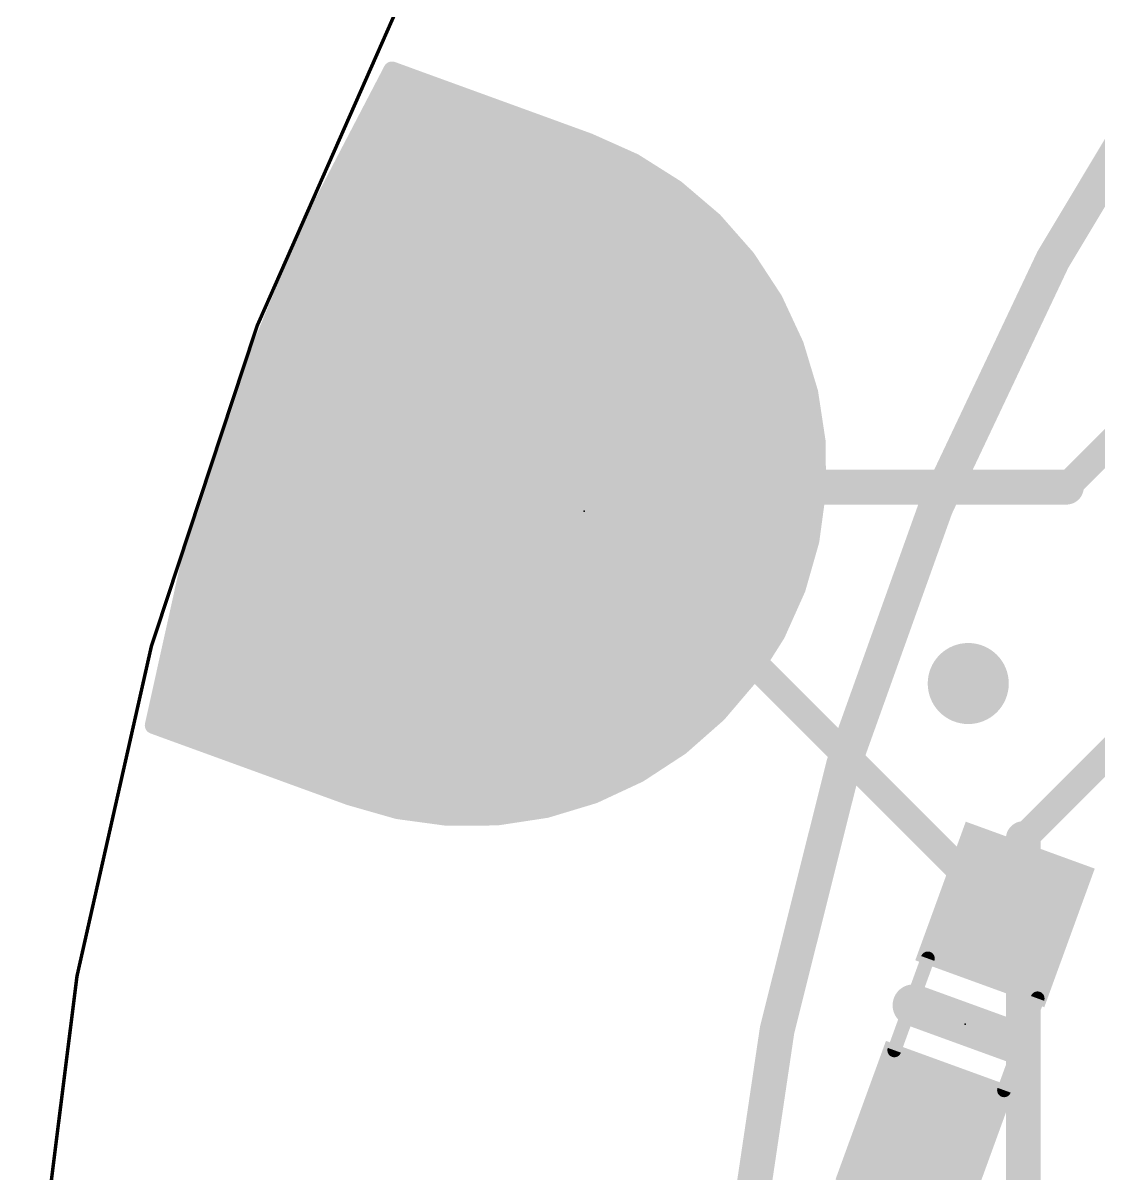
# Model space of a CAD drawing. Extents: x -25.4 to 25.4, y -26.7 to 25.8.
# Drawn here: x -25.42 to -17.58, y 2.92 to 11.3 of the extents above; entities that cross this region are included whole.
import ezdxf

# ---------------------------------------------------------------- set-up
doc = ezdxf.new("R2010")
doc.units = 0
for name, color, linetype in [('1', 12, 'CONTINUOUS'), ('16', 5, 'CONTINUOUS'), ('17', 110, 'CONTINUOUS'), ('18', 110, 'CONTINUOUS'), ('20', 53, 'CONTINUOUS'), ('21', 53, 'CONTINUOUS'), ('23', 53, 'CONTINUOUS'), ('51', 53, 'CONTINUOUS')]:
    doc.layers.add(name, color=color, linetype=linetype)

# ---------------------------------------------------------------- blocks, each defined once
blk = doc.blocks.new('RECT')
blk.add_solid([(-0.5, -0.5), (0.5, -0.5), (-0.5, 0.5), (0.5, 0.5)])
blk = doc.blocks.new('ROUNDP')
at = {"const_width": 0.5}
blk.add_lwpolyline([(0, -0.25, 1), (0, 0.25, 1), (0, -0.25)], format="xyb", dxfattribs=at)
blk = doc.blocks.new('ROUNDV')
at = {"const_width": 0.5}
blk.add_lwpolyline([(0, -0.25, 1), (0, 0.25, 1), (0, -0.25)], format="xyb", dxfattribs=at)

msp = doc.modelspace()

# ---------------------------------------------------------------- linework, layer by layer
at = {"layer": '1'}
for points, const_width in [([(0, 20.32, 0.4142), (-20.32, 0)], 0.254), ([(-22.7239, 10.9889, 1), (-22.7456, 10.9293)], 0.0635), ([(-22.7066, 10.9445, 1), (-22.7629, 10.9738)], 0.0635), ([(-22.7541, 10.9538, 1), (-22.7541, 10.8902)], 0.0635), ([(-22.6328, 10.8902, 1), (-22.6328, 10.9538)], 0.0635), ([(-22.8202, 10.8268, 1), (-22.8202, 10.7632)], 0.0635), ([(-22.2838, 10.7632, 1), (-22.2838, 10.8268)], 0.0635), ([(-22.8863, 10.6998, 1), (-22.8863, 10.6363)], 0.0635), ([(-21.9349, 10.6363, 1), (-21.9349, 10.6998)], 0.0635), ([(-22.9524, 10.5728, 1), (-22.9524, 10.5092)], 0.0635), ([(-21.586, 10.5092, 1), (-21.586, 10.5728)], 0.0635), ([(-21.2897, 10.4669, 1), (-21.3156, 10.4089)], 0.0635), ([(-21.3135, 10.408, 1), (-21.2918, 10.4677)], 0.0635), ([(-23.0185, 10.4458, 1), (-23.0185, 10.3822)], 0.0635), ([(-21.2493, 10.3822, 1), (-21.2493, 10.4458)], 0.0635), ([(-23.0846, 10.3188, 1), (-23.0846, 10.2553)], 0.0635), ([(-20.9549, 10.3168, 1), (-20.9888, 10.2631)], 0.0635), ([(-20.9848, 10.261, 1), (-20.9589, 10.3189)], 0.0635), ([(-20.9671, 10.2553, 1), (-20.9671, 10.3188)], 0.0635), ([(-23.1507, 10.1918, 1), (-23.1507, 10.1282)], 0.0635), ([(-20.766, 10.1282, 1), (-20.766, 10.1918)], 0.0635), ([(-20.6448, 10.1206, 1), (-20.686, 10.0723)], 0.0635), ([(-20.6823, 10.0696, 1), (-20.6484, 10.1233)], 0.0635), ([(-23.2169, 10.0648, 1), (-23.2169, 10.0013)], 0.0635), ([(-20.591, 10.0013, 1), (-20.591, 10.0648)], 0.0635), ([(-23.283, 9.9378, 1), (-23.283, 9.8742)], 0.0635), ([(-20.4421, 9.8742, 1), (-20.4421, 9.9378)], 0.0635), ([(-20.3658, 9.8823, 1), (-20.4135, 9.8403)], 0.0635), ([(-20.4102, 9.8371, 1), (-20.369, 9.8855)], 0.0635), ([(-23.3439, 9.8108, 1), (-23.3439, 9.7472)], 0.0635), ([(-23.3521, 9.8419, 1), (-23.2958, 9.8126)], 0.0635), ([(-23.2946, 9.8151, 1), (-23.3533, 9.8394)], 0.0635), ([(-20.3172, 9.7472, 1), (-20.3172, 9.8108)], 0.0635), ([(-23.3966, 9.6838, 1), (-23.3966, 9.6203)], 0.0635), ([(-20.2054, 9.6203, 1), (-20.2054, 9.6838)], 0.0635), ([(-20.1236, 9.6067, 1), (-20.1767, 9.5719)], 0.0635), ([(-23.4492, 9.5568, 1), (-23.4492, 9.4932)], 0.0635), ([(-20.174, 9.5683, 1), (-20.1263, 9.6103)], 0.0635), ([(-20.1081, 9.4932, 1), (-20.1081, 9.5568)], 0.0635), ([(-23.5018, 9.4298, 1), (-23.5018, 9.3662)], 0.0635), ([(-20.0251, 9.3662, 1), (-20.0251, 9.4298)], 0.0635), ([(-23.5544, 9.3028, 1), (-23.5544, 9.2393)], 0.0635), ([(-19.923, 9.2994, 1), (-19.9806, 9.2726)], 0.0635), ([(-19.9784, 9.2686, 1), (-19.9252, 9.3034)], 0.0635), ([(-19.9448, 9.2393, 1), (-19.9448, 9.3028)], 0.0635), ([(-23.607, 9.1758, 1), (-23.607, 9.1122)], 0.0635), ([(-19.8856, 9.1122, 1), (-19.8856, 9.1758)], 0.0635), ([(-23.6596, 9.0488, 1), (-23.6596, 8.9853)], 0.0635), ([(-19.8264, 8.9853, 1), (-19.8264, 9.0488)], 0.0635), ([(-19.7683, 8.9667, 1), (-19.829, 8.9484)], 0.0635), ([(-19.8274, 8.9441, 1), (-19.7699, 8.971)], 0.0635), ([(-23.7122, 8.9218, 1), (-23.7122, 8.8582)], 0.0635), ([(-19.7782, 8.8582, 1), (-19.7782, 8.9218)], 0.0635), ([(-23.7648, 8.7948, 1), (-23.7648, 8.7312)], 0.0635), ([(-19.7398, 8.7312, 1), (-19.7398, 8.7948)], 0.0635), ([(-23.8162, 8.6678, 1), (-23.8162, 8.6043)], 0.0635), ([(-23.8416, 8.6604, 1), (-23.783, 8.6361)], 0.0635), ([(-23.782, 8.6387, 1), (-23.8426, 8.6578)], 0.0635), ([(-19.6624, 8.6154, 1), (-19.7252, 8.6059)], 0.0635), ([(-19.7242, 8.6015, 1), (-19.6634, 8.6198)], 0.0635), ([(-19.7015, 8.6043, 1), (-19.7015, 8.6678)], 0.0635), ([(-23.8562, 8.5408, 1), (-23.8562, 8.4772)], 0.0635), ([(-19.6784, 8.4772, 1), (-19.6784, 8.5408)], 0.0635), ([(-23.8963, 8.4138, 1), (-23.8963, 8.3502)], 0.0635), ([(-19.6591, 8.3502, 1), (-19.6591, 8.4138)], 0.0635), ([(-23.9363, 8.2868, 1), (-23.9363, 8.2233)], 0.0635), ([(-19.6076, 8.2526, 1), (-19.6711, 8.2521)], 0.0635), ([(-19.6398, 8.2233, 1), (-19.6398, 8.2868)], 0.0635), ([(-19.6708, 8.2476, 1), (-19.608, 8.2571)], 0.0635), ([(-23.9763, 8.1598, 1), (-23.9763, 8.0962)], 0.0635), ([(-19.6384, 8.0962, 1), (-19.6384, 8.1598)], 0.0635), ([(-24.0164, 8.0328, 1), (-24.0164, 7.9693)], 0.0635), ([(-19.6374, 7.9693, 1), (-19.6374, 8.0328)], 0.0635), ([(-21.8134, 7.9715, 1), (-21.8134, 7.8699)], 0.1016), ([(-21.347, 7.9567, 1), (-21.4189, 7.8848)], 0.1016), ([(-21.3829, 7.8699, 1), (-21.3829, 7.9715)], 0.1016), ([(-24.0564, 7.9058, 1), (-24.0564, 7.8423)], 0.0635), ([(-19.6682, 7.8897, 1), (-19.6047, 7.8902)], 0.0635), ([(-19.605, 7.8857, 1), (-19.668, 7.8942)], 0.0635), ([(-19.6387, 7.8423, 1), (-19.6387, 7.9058)], 0.0635), ([(-24.0965, 7.7788, 1), (-24.0965, 7.7153)], 0.0635), ([(-19.6559, 7.7153, 1), (-19.6559, 7.7788)], 0.0635), ([(-24.1365, 7.6517, 1), (-24.1365, 7.5883)], 0.0635), ([(-19.6731, 7.5883, 1), (-19.6731, 7.6517)], 0.0635), ([(-24.1766, 7.5248, 1), (-24.1766, 7.4613)], 0.0635), ([(-19.7167, 7.5351, 1), (-19.6538, 7.5266)], 0.0635), ([(-19.6547, 7.5221, 1), (-19.7158, 7.5395)], 0.0635), ([(-19.696, 7.4613, 1), (-19.696, 7.5248)], 0.0635), ([(-24.2263, 7.4408, 1), (-24.1657, 7.4217)], 0.0635), ([(-24.165, 7.4244, 1), (-24.227, 7.4382)], 0.0635), ([(-24.2105, 7.3978, 1), (-24.2105, 7.3343)], 0.0635), ([(-19.7322, 7.3343, 1), (-19.7322, 7.3978)], 0.0635), ([(-24.2386, 7.2708, 1), (-24.2386, 7.2073)], 0.0635), ([(-19.7684, 7.2073, 1), (-19.7684, 7.2708)], 0.0635), ([(-19.8151, 7.191, 1), (-19.754, 7.1736)], 0.0635), ([(-19.7556, 7.1694, 1), (-19.8136, 7.1953)], 0.0635), ([(-24.2668, 7.1437, 1), (-24.2668, 7.0803)], 0.0635), ([(-19.816, 7.0803, 1), (-19.816, 7.1437)], 0.0635), ([(-24.295, 7.0168, 1), (-24.295, 6.9533)], 0.0635), ([(-19.8728, 6.9533, 1), (-19.8728, 7.0168)], 0.0635), ([(-24.3231, 6.8898, 1), (-24.3231, 6.8263)], 0.0635), ([(-19.9615, 6.8644, 1), (-19.9035, 6.8385)], 0.0635), ([(-19.9056, 6.8345, 1), (-19.9593, 6.8684)], 0.0635), ([(-19.9296, 6.8263, 1), (-19.9296, 6.8898)], 0.0635), ([(-24.3513, 6.7628, 1), (-24.3513, 6.6993)], 0.0635), ([(-20.0086, 6.6993, 1), (-20.0086, 6.7628)], 0.0635), ([(-24.3794, 6.6357, 1), (-24.3794, 6.5723)], 0.0635), ([(-20.0888, 6.5723, 1), (-20.0888, 6.6357)], 0.0635), ([(-20.1528, 6.562, 1), (-20.0992, 6.5281)], 0.0635), ([(-20.1018, 6.5245, 1), (-20.1502, 6.5657)], 0.0635), ([(-24.4076, 6.5088, 1), (-24.4076, 6.4453)], 0.0635), ([(-20.184, 6.4453, 1), (-20.184, 6.5088)], 0.0635), ([(-24.4357, 6.3818, 1), (-24.4357, 6.3183)], 0.0635), ([(-20.2923, 6.3183, 1), (-20.2923, 6.3818)], 0.0635), ([(-20.3853, 6.2899, 1), (-20.337, 6.2487)], 0.0635), ([(-20.3402, 6.2455, 1), (-20.3821, 6.2931)], 0.0635), ([(-24.4614, 6.2153, 1), (-24.4831, 6.1556)], 0.0635), ([(-24.5032, 6.1923, 1), (-24.4412, 6.1786)], 0.0635), ([(-24.4639, 6.2547, 1), (-24.4639, 6.1913)], 0.0635), ([(-20.4137, 6.1913, 1), (-20.4137, 6.2547)], 0.0635), ([(-24.2264, 6.1277, 1), (-24.2264, 6.0643)], 0.0635), ([(-20.558, 6.0643, 1), (-20.558, 6.1277)], 0.0635), ([(-20.6541, 6.0536, 1), (-20.6122, 6.006)], 0.0635), ([(-20.6158, 6.0032, 1), (-20.6505, 6.0564)], 0.0635), ([(-23.8775, 6.0008, 1), (-23.8775, 5.9373)], 0.0635), ([(-20.7261, 5.9373, 1), (-20.7261, 6.0008)], 0.0635), ([(-23.5285, 5.8738, 1), (-23.5285, 5.8103)], 0.0635), ([(-20.9538, 5.858, 1), (-20.9191, 5.8049)], 0.0635), ([(-20.923, 5.8027, 1), (-20.9499, 5.8603)], 0.0635), ([(-20.9204, 5.8103, 1), (-20.9204, 5.8738)], 0.0635), ([(-23.1796, 5.7467, 1), (-23.1796, 5.6833)], 0.0635), ([(-23.0314, 5.6948, 1), (-23.0488, 5.6337)], 0.0635), ([(-23.051, 5.6344, 1), (-23.0293, 5.6941)], 0.0635), ([(-21.2783, 5.7071, 1), (-21.2515, 5.6495)], 0.0635), ([(-21.2557, 5.6479, 1), (-21.2741, 5.7087)], 0.0635), ([(-21.1862, 5.6833, 1), (-21.1862, 5.7467)], 0.0635), ([(-22.7727, 5.6197, 1), (-22.7727, 5.5563)], 0.0635), ([(-22.6873, 5.5964, 1), (-22.6959, 5.5334)], 0.0635), ([(-22.7003, 5.5344, 1), (-22.6829, 5.5954)], 0.0635), ([(-21.621, 5.6039, 1), (-21.6026, 5.5431)], 0.0635), ([(-21.607, 5.5421, 1), (-21.6166, 5.6049)], 0.0635), ([(-21.5637, 5.5563, 1), (-21.5637, 5.6197)], 0.0635), ([(-22.3327, 5.5479, 1), (-22.3322, 5.4844)], 0.0635), ([(-22.3368, 5.4847, 1), (-22.3282, 5.5476)], 0.0635), ([(-21.9749, 5.5504, 1), (-21.9653, 5.4877)], 0.0635), ([(-21.9698, 5.4873, 1), (-21.9703, 5.5508)], 0.0635), ([(-18.305, 4.7709, 1), (-18.2331, 4.8428)], 0.1016)]:
    msp.add_lwpolyline(points, format="xyb", dxfattribs=dict(at, const_width=const_width))
for points, const_width in [([(-22.7347, 10.9591), (-23.324, 9.8272)], 0.127), ([(-21.3027, 10.4379), (-22.7347, 10.9591)], 0.127), ([(-22.7541, 10.922), (-22.6328, 10.922)], 0.127), ([(-22.8202, 10.795), (-22.2838, 10.795)], 0.127), ([(-22.8863, 10.668), (-21.9349, 10.668)], 0.127), ([(-22.9524, 10.541), (-21.586, 10.541)], 0.127), ([(-20.9718, 10.2899), (-21.3027, 10.4379)], 0.127), ([(-23.0185, 10.414), (-21.2493, 10.414)], 0.127), ([(-23.0846, 10.287), (-20.9671, 10.287)], 0.127), ([(-20.6654, 10.0964), (-20.9718, 10.2899)], 0.127), ([(-23.1507, 10.16), (-20.766, 10.16)], 0.127), ([(-20.3896, 9.8613), (-20.6654, 10.0964)], 0.127), ([(-23.2169, 10.033), (-20.591, 10.033)], 0.127), ([(-23.283, 9.906), (-20.4421, 9.906)], 0.127), ([(-20.1502, 9.5893), (-20.3896, 9.8613)], 0.127), ([(-23.324, 9.8272), (-23.8123, 8.6483)], 0.127), ([(-23.3439, 9.779), (-20.3172, 9.779)], 0.127), ([(-23.3966, 9.652), (-20.2054, 9.652)], 0.127), ([(-19.9518, 9.286), (-20.1502, 9.5893)], 0.127), ([(-23.4492, 9.525), (-20.1081, 9.525)], 0.127), ([(-23.5018, 9.398), (-20.0251, 9.398)], 0.127), ([(-23.5544, 9.271), (-19.9448, 9.271)], 0.127), ([(-19.7987, 8.9575), (-19.9518, 9.286)], 0.127), ([(-23.607, 9.144), (-19.8856, 9.144)], 0.127), ([(-23.6596, 9.017), (-19.8264, 9.017)], 0.127), ([(-19.6938, 8.6106), (-19.7987, 8.9575)], 0.127), ([(-23.7122, 8.89), (-19.7782, 8.89)], 0.127), ([(-23.7648, 8.763), (-19.7398, 8.763)], 0.127), ([(-23.8123, 8.6483), (-24.196, 7.4313)], 0.127), ([(-23.8162, 8.636), (-19.7015, 8.636)], 0.127), ([(-19.6394, 8.2523), (-19.6938, 8.6106)], 0.127), ([(-23.8562, 8.509), (-19.6784, 8.509)], 0.127), ([(-23.8963, 8.382), (-19.6591, 8.382)], 0.127), ([(-23.9363, 8.255), (-19.6398, 8.255)], 0.127), ([(-19.6365, 7.89), (-19.6394, 8.2523)], 0.127), ([(-23.9763, 8.128), (-19.6384, 8.128)], 0.127), ([(-24.0164, 8.001), (-19.6374, 8.001)], 0.127), ([(-21.8134, 7.9207), (-21.3829, 7.9207)], 0.2032), ([(-18.2691, 4.8069), (-21.3829, 7.9207)], 0.2032), ([(-24.0564, 7.874), (-19.6387, 7.874)], 0.127), ([(-19.6852, 7.5308), (-19.6365, 7.89)], 0.127), ([(-24.0965, 7.747), (-19.6559, 7.747)], 0.127), ([(-24.1365, 7.62), (-19.6731, 7.62)], 0.127), ([(-24.1766, 7.493), (-19.696, 7.493)], 0.127), ([(-19.7846, 7.1823), (-19.6852, 7.5308)], 0.127), ([(-24.196, 7.4313), (-24.4722, 6.1855)], 0.127), ([(-24.2105, 7.366), (-19.7322, 7.366)], 0.127), ([(-24.2386, 7.239), (-19.7684, 7.239)], 0.127), ([(-19.9325, 6.8515), (-19.7846, 7.1823)], 0.127), ([(-24.2668, 7.112), (-19.816, 7.112)], 0.127), ([(-24.295, 6.985), (-19.8728, 6.985)], 0.127), ([(-24.3231, 6.858), (-19.9296, 6.858)], 0.127), ([(-20.126, 6.5451), (-19.9325, 6.8515)], 0.127), ([(-24.3513, 6.731), (-20.0086, 6.731)], 0.127), ([(-24.3794, 6.604), (-20.0888, 6.604)], 0.127), ([(-20.3611, 6.2693), (-20.126, 6.5451)], 0.127), ([(-24.4076, 6.477), (-20.184, 6.477)], 0.127), ([(-24.4357, 6.35), (-20.2923, 6.35)], 0.127), ([(-20.6331, 6.0298), (-20.3611, 6.2693)], 0.127), ([(-24.4722, 6.1855), (-23.0401, 5.6642)], 0.127), ([(-24.4639, 6.223), (-20.4137, 6.223)], 0.127), ([(-24.2264, 6.096), (-20.558, 6.096)], 0.127), ([(-20.9364, 5.8315), (-20.6331, 6.0298)], 0.127), ([(-23.8775, 5.969), (-20.7261, 5.969)], 0.127), ([(-23.5285, 5.842), (-20.9204, 5.842)], 0.127), ([(-21.2649, 5.6783), (-20.9364, 5.8315)], 0.127), ([(-23.1796, 5.715), (-21.1862, 5.715)], 0.127), ([(-23.0401, 5.6642), (-22.6916, 5.5649)], 0.127), ([(-21.6118, 5.5735), (-21.2649, 5.6783)], 0.127), ([(-22.7727, 5.588), (-21.5637, 5.588)], 0.127), ([(-22.6916, 5.5649), (-22.3325, 5.5162)], 0.127), ([(-21.9701, 5.519), (-21.6118, 5.5735)], 0.127), ([(-22.3325, 5.5162), (-21.9701, 5.519)], 0.127)]:
    msp.add_lwpolyline(points, dxfattribs=dict(at, const_width=const_width))
at = {"layer": '16'}
for points, const_width in [([(0, 20.32, 0.4142), (-20.32, 0)], 0.254), ([(-22.7239, 10.9889, 1), (-22.7456, 10.9293)], 0.0635), ([(-22.7066, 10.9445, 1), (-22.7629, 10.9738)], 0.0635), ([(-22.7541, 10.9538, 1), (-22.7541, 10.8902)], 0.0635), ([(-22.6328, 10.8902, 1), (-22.6328, 10.9538)], 0.0635), ([(-22.8202, 10.8268, 1), (-22.8202, 10.7632)], 0.0635), ([(-22.2838, 10.7632, 1), (-22.2838, 10.8268)], 0.0635), ([(-22.8863, 10.6998, 1), (-22.8863, 10.6363)], 0.0635), ([(-21.9349, 10.6363, 1), (-21.9349, 10.6998)], 0.0635), ([(-22.9524, 10.5728, 1), (-22.9524, 10.5092)], 0.0635), ([(-21.586, 10.5092, 1), (-21.586, 10.5728)], 0.0635), ([(-21.2897, 10.4669, 1), (-21.3156, 10.4089)], 0.0635), ([(-21.3135, 10.408, 1), (-21.2918, 10.4677)], 0.0635), ([(-23.0185, 10.4458, 1), (-23.0185, 10.3822)], 0.0635), ([(-21.2493, 10.3822, 1), (-21.2493, 10.4458)], 0.0635), ([(-23.0846, 10.3188, 1), (-23.0846, 10.2553)], 0.0635), ([(-20.9549, 10.3168, 1), (-20.9888, 10.2631)], 0.0635), ([(-20.9848, 10.261, 1), (-20.9589, 10.3189)], 0.0635), ([(-20.9671, 10.2553, 1), (-20.9671, 10.3188)], 0.0635), ([(-23.1507, 10.1918, 1), (-23.1507, 10.1282)], 0.0635), ([(-20.766, 10.1282, 1), (-20.766, 10.1918)], 0.0635), ([(-20.6448, 10.1206, 1), (-20.686, 10.0723)], 0.0635), ([(-20.6823, 10.0696, 1), (-20.6484, 10.1233)], 0.0635), ([(-23.2169, 10.0648, 1), (-23.2169, 10.0013)], 0.0635), ([(-20.591, 10.0013, 1), (-20.591, 10.0648)], 0.0635), ([(-23.283, 9.9378, 1), (-23.283, 9.8742)], 0.0635), ([(-20.4421, 9.8742, 1), (-20.4421, 9.9378)], 0.0635), ([(-20.3658, 9.8823, 1), (-20.4135, 9.8403)], 0.0635), ([(-20.4102, 9.8371, 1), (-20.369, 9.8855)], 0.0635), ([(-23.3439, 9.8108, 1), (-23.3439, 9.7472)], 0.0635), ([(-23.3521, 9.8419, 1), (-23.2958, 9.8126)], 0.0635), ([(-23.2946, 9.8151, 1), (-23.3533, 9.8394)], 0.0635), ([(-20.3172, 9.7472, 1), (-20.3172, 9.8108)], 0.0635), ([(-23.3966, 9.6838, 1), (-23.3966, 9.6203)], 0.0635), ([(-20.2054, 9.6203, 1), (-20.2054, 9.6838)], 0.0635), ([(-20.1236, 9.6067, 1), (-20.1767, 9.5719)], 0.0635), ([(-23.4492, 9.5568, 1), (-23.4492, 9.4932)], 0.0635), ([(-20.174, 9.5683, 1), (-20.1263, 9.6103)], 0.0635), ([(-20.1081, 9.4932, 1), (-20.1081, 9.5568)], 0.0635), ([(-23.5018, 9.4298, 1), (-23.5018, 9.3662)], 0.0635), ([(-20.0251, 9.3662, 1), (-20.0251, 9.4298)], 0.0635), ([(-23.5544, 9.3028, 1), (-23.5544, 9.2393)], 0.0635), ([(-19.923, 9.2994, 1), (-19.9806, 9.2726)], 0.0635), ([(-19.9784, 9.2686, 1), (-19.9252, 9.3034)], 0.0635), ([(-19.9448, 9.2393, 1), (-19.9448, 9.3028)], 0.0635), ([(-23.607, 9.1758, 1), (-23.607, 9.1122)], 0.0635), ([(-19.8856, 9.1122, 1), (-19.8856, 9.1758)], 0.0635), ([(-23.6596, 9.0488, 1), (-23.6596, 8.9853)], 0.0635), ([(-19.8264, 8.9853, 1), (-19.8264, 9.0488)], 0.0635), ([(-19.7683, 8.9667, 1), (-19.829, 8.9484)], 0.0635), ([(-19.8274, 8.9441, 1), (-19.7699, 8.971)], 0.0635), ([(-23.7122, 8.9218, 1), (-23.7122, 8.8582)], 0.0635), ([(-19.7782, 8.8582, 1), (-19.7782, 8.9218)], 0.0635), ([(-23.7648, 8.7948, 1), (-23.7648, 8.7312)], 0.0635), ([(-19.7398, 8.7312, 1), (-19.7398, 8.7948)], 0.0635), ([(-23.8162, 8.6678, 1), (-23.8162, 8.6043)], 0.0635), ([(-23.8416, 8.6604, 1), (-23.783, 8.6361)], 0.0635), ([(-23.782, 8.6387, 1), (-23.8426, 8.6578)], 0.0635), ([(-19.6624, 8.6154, 1), (-19.7252, 8.6059)], 0.0635), ([(-19.7242, 8.6015, 1), (-19.6634, 8.6198)], 0.0635), ([(-19.7015, 8.6043, 1), (-19.7015, 8.6678)], 0.0635), ([(-23.8562, 8.5408, 1), (-23.8562, 8.4772)], 0.0635), ([(-19.6784, 8.4772, 1), (-19.6784, 8.5408)], 0.0635), ([(-23.8963, 8.4138, 1), (-23.8963, 8.3502)], 0.0635), ([(-19.6591, 8.3502, 1), (-19.6591, 8.4138)], 0.0635), ([(-23.9363, 8.2868, 1), (-23.9363, 8.2233)], 0.0635), ([(-19.6076, 8.2526, 1), (-19.6711, 8.2521)], 0.0635), ([(-19.6398, 8.2233, 1), (-19.6398, 8.2868)], 0.0635), ([(-19.6708, 8.2476, 1), (-19.608, 8.2571)], 0.0635), ([(-23.9763, 8.1598, 1), (-23.9763, 8.0962)], 0.0635), ([(-19.6384, 8.0962, 1), (-19.6384, 8.1598)], 0.0635), ([(-24.0164, 8.0328, 1), (-24.0164, 7.9693)], 0.0635), ([(-19.6374, 7.9693, 1), (-19.6374, 8.0328)], 0.0635), ([(-21.8134, 7.9842, 1), (-21.8134, 7.8572)], 0.127), ([(-17.8581, 7.9567, 1), (-17.7862, 7.8848)], 0.1016), ([(-17.8222, 7.8572, 1), (-17.8222, 7.9842)], 0.127), ([(-24.0564, 7.9058, 1), (-24.0564, 7.8423)], 0.0635), ([(-19.6682, 7.8897, 1), (-19.6047, 7.8902)], 0.0635), ([(-19.605, 7.8857, 1), (-19.668, 7.8942)], 0.0635), ([(-19.6387, 7.8423, 1), (-19.6387, 7.9058)], 0.0635), ([(-24.0965, 7.7788, 1), (-24.0965, 7.7153)], 0.0635), ([(-19.6559, 7.7153, 1), (-19.6559, 7.7788)], 0.0635), ([(-24.1365, 7.6517, 1), (-24.1365, 7.5883)], 0.0635), ([(-19.6731, 7.5883, 1), (-19.6731, 7.6517)], 0.0635), ([(-24.1766, 7.5248, 1), (-24.1766, 7.4613)], 0.0635), ([(-19.7167, 7.5351, 1), (-19.6538, 7.5266)], 0.0635), ([(-19.6547, 7.5221, 1), (-19.7158, 7.5395)], 0.0635), ([(-19.696, 7.4613, 1), (-19.696, 7.5248)], 0.0635), ([(-24.2263, 7.4408, 1), (-24.1657, 7.4217)], 0.0635), ([(-24.165, 7.4244, 1), (-24.227, 7.4382)], 0.0635), ([(-24.2105, 7.3978, 1), (-24.2105, 7.3343)], 0.0635), ([(-19.7322, 7.3343, 1), (-19.7322, 7.3978)], 0.0635), ([(-24.2386, 7.2708, 1), (-24.2386, 7.2073)], 0.0635), ([(-19.7684, 7.2073, 1), (-19.7684, 7.2708)], 0.0635), ([(-19.8151, 7.191, 1), (-19.754, 7.1736)], 0.0635), ([(-19.7556, 7.1694, 1), (-19.8136, 7.1953)], 0.0635), ([(-24.2668, 7.1437, 1), (-24.2668, 7.0803)], 0.0635), ([(-19.816, 7.0803, 1), (-19.816, 7.1437)], 0.0635), ([(-24.295, 7.0168, 1), (-24.295, 6.9533)], 0.0635), ([(-19.8728, 6.9533, 1), (-19.8728, 7.0168)], 0.0635), ([(-24.3231, 6.8898, 1), (-24.3231, 6.8263)], 0.0635), ([(-19.9615, 6.8644, 1), (-19.9035, 6.8385)], 0.0635), ([(-19.9056, 6.8345, 1), (-19.9593, 6.8684)], 0.0635), ([(-19.9296, 6.8263, 1), (-19.9296, 6.8898)], 0.0635), ([(-24.3513, 6.7628, 1), (-24.3513, 6.6993)], 0.0635), ([(-20.0086, 6.6993, 1), (-20.0086, 6.7628)], 0.0635), ([(-24.3794, 6.6357, 1), (-24.3794, 6.5723)], 0.0635), ([(-20.0888, 6.5723, 1), (-20.0888, 6.6357)], 0.0635), ([(-20.1528, 6.562, 1), (-20.0992, 6.5281)], 0.0635), ([(-20.1018, 6.5245, 1), (-20.1502, 6.5657)], 0.0635), ([(-24.4076, 6.5088, 1), (-24.4076, 6.4453)], 0.0635), ([(-20.184, 6.4453, 1), (-20.184, 6.5088)], 0.0635), ([(-24.4357, 6.3818, 1), (-24.4357, 6.3183)], 0.0635), ([(-20.2923, 6.3183, 1), (-20.2923, 6.3818)], 0.0635), ([(-20.3853, 6.2899, 1), (-20.337, 6.2487)], 0.0635), ([(-20.3402, 6.2455, 1), (-20.3821, 6.2931)], 0.0635), ([(-24.4614, 6.2153, 1), (-24.4831, 6.1556)], 0.0635), ([(-24.5032, 6.1923, 1), (-24.4412, 6.1786)], 0.0635), ([(-24.4639, 6.2547, 1), (-24.4639, 6.1913)], 0.0635), ([(-20.4137, 6.1913, 1), (-20.4137, 6.2547)], 0.0635), ([(-24.2264, 6.1277, 1), (-24.2264, 6.0643)], 0.0635), ([(-20.558, 6.0643, 1), (-20.558, 6.1277)], 0.0635), ([(-20.6541, 6.0536, 1), (-20.6122, 6.006)], 0.0635), ([(-20.6158, 6.0032, 1), (-20.6505, 6.0564)], 0.0635), ([(-23.8775, 6.0008, 1), (-23.8775, 5.9373)], 0.0635), ([(-20.7261, 5.9373, 1), (-20.7261, 6.0008)], 0.0635), ([(-23.5285, 5.8738, 1), (-23.5285, 5.8103)], 0.0635), ([(-20.9538, 5.858, 1), (-20.9191, 5.8049)], 0.0635), ([(-20.923, 5.8027, 1), (-20.9499, 5.8603)], 0.0635), ([(-20.9204, 5.8103, 1), (-20.9204, 5.8738)], 0.0635), ([(-23.1796, 5.7467, 1), (-23.1796, 5.6833)], 0.0635), ([(-23.0314, 5.6948, 1), (-23.0488, 5.6337)], 0.0635), ([(-23.051, 5.6344, 1), (-23.0293, 5.6941)], 0.0635), ([(-21.2783, 5.7071, 1), (-21.2515, 5.6495)], 0.0635), ([(-21.2557, 5.6479, 1), (-21.2741, 5.7087)], 0.0635), ([(-21.1862, 5.6833, 1), (-21.1862, 5.7467)], 0.0635), ([(-22.7727, 5.6197, 1), (-22.7727, 5.5563)], 0.0635), ([(-22.6873, 5.5964, 1), (-22.6959, 5.5334)], 0.0635), ([(-22.7003, 5.5344, 1), (-22.6829, 5.5954)], 0.0635), ([(-21.621, 5.6039, 1), (-21.6026, 5.5431)], 0.0635), ([(-21.607, 5.5421, 1), (-21.6166, 5.6049)], 0.0635), ([(-21.5637, 5.5563, 1), (-21.5637, 5.6197)], 0.0635), ([(-22.3327, 5.5479, 1), (-22.3322, 5.4844)], 0.0635), ([(-22.3368, 5.4847, 1), (-22.3282, 5.5476)], 0.0635), ([(-21.9749, 5.5504, 1), (-21.9653, 5.4877)], 0.0635), ([(-21.9698, 5.4873, 1), (-21.9703, 5.5508)], 0.0635), ([(-18.0721, 5.3594, 1), (-18.1991, 5.3594)], 0.127), ([(-18.1715, 5.3953, 1), (-18.0997, 5.3235)], 0.1016)]:
    msp.add_lwpolyline(points, format="xyb", dxfattribs=dict(at, const_width=const_width))
for points, const_width in [([(-11.3767, 14.3662), (-17.8222, 7.9207)], 0.2032), ([(-18.1356, 5.3594), (-10.7213, 12.7737)], 0.2032), ([(-22.7347, 10.9591), (-23.324, 9.8272)], 0.127), ([(-21.3027, 10.4379), (-22.7347, 10.9591)], 0.127), ([(-22.7541, 10.922), (-22.6328, 10.922)], 0.127), ([(-22.8202, 10.795), (-22.2838, 10.795)], 0.127), ([(-22.8863, 10.668), (-21.9349, 10.668)], 0.127), ([(-22.9524, 10.541), (-21.586, 10.541)], 0.127), ([(-20.9718, 10.2899), (-21.3027, 10.4379)], 0.127), ([(-23.0185, 10.414), (-21.2493, 10.414)], 0.127), ([(-23.0846, 10.287), (-20.9671, 10.287)], 0.127), ([(-20.6654, 10.0964), (-20.9718, 10.2899)], 0.127), ([(-23.1507, 10.16), (-20.766, 10.16)], 0.127), ([(-20.3896, 9.8613), (-20.6654, 10.0964)], 0.127), ([(-23.2169, 10.033), (-20.591, 10.033)], 0.127), ([(-23.283, 9.906), (-20.4421, 9.906)], 0.127), ([(-20.1502, 9.5893), (-20.3896, 9.8613)], 0.127), ([(-23.324, 9.8272), (-23.8123, 8.6483)], 0.127), ([(-23.3439, 9.779), (-20.3172, 9.779)], 0.127), ([(-23.3966, 9.652), (-20.2054, 9.652)], 0.127), ([(-19.9518, 9.286), (-20.1502, 9.5893)], 0.127), ([(-23.4492, 9.525), (-20.1081, 9.525)], 0.127), ([(-23.5018, 9.398), (-20.0251, 9.398)], 0.127), ([(-23.5544, 9.271), (-19.9448, 9.271)], 0.127), ([(-19.7987, 8.9575), (-19.9518, 9.286)], 0.127), ([(-23.607, 9.144), (-19.8856, 9.144)], 0.127), ([(-23.6596, 9.017), (-19.8264, 9.017)], 0.127), ([(-19.6938, 8.6106), (-19.7987, 8.9575)], 0.127), ([(-23.7122, 8.89), (-19.7782, 8.89)], 0.127), ([(-23.7648, 8.763), (-19.7398, 8.763)], 0.127), ([(-23.8123, 8.6483), (-24.196, 7.4313)], 0.127), ([(-23.8162, 8.636), (-19.7015, 8.636)], 0.127), ([(-19.6394, 8.2523), (-19.6938, 8.6106)], 0.127), ([(-23.8562, 8.509), (-19.6784, 8.509)], 0.127), ([(-23.8963, 8.382), (-19.6591, 8.382)], 0.127), ([(-23.9363, 8.255), (-19.6398, 8.255)], 0.127), ([(-19.6365, 7.89), (-19.6394, 8.2523)], 0.127), ([(-23.9763, 8.128), (-19.6384, 8.128)], 0.127), ([(-24.0164, 8.001), (-19.6374, 8.001)], 0.127), ([(-17.8222, 7.9207), (-21.8134, 7.9207)], 0.254), ([(-24.0564, 7.874), (-19.6387, 7.874)], 0.127), ([(-19.6852, 7.5308), (-19.6365, 7.89)], 0.127), ([(-24.0965, 7.747), (-19.6559, 7.747)], 0.127), ([(-24.1365, 7.62), (-19.6731, 7.62)], 0.127), ([(-24.1766, 7.493), (-19.696, 7.493)], 0.127), ([(-19.7846, 7.1823), (-19.6852, 7.5308)], 0.127), ([(-24.196, 7.4313), (-24.4722, 6.1855)], 0.127), ([(-24.2105, 7.366), (-19.7322, 7.366)], 0.127), ([(-24.2386, 7.239), (-19.7684, 7.239)], 0.127), ([(-19.9325, 6.8515), (-19.7846, 7.1823)], 0.127), ([(-24.2668, 7.112), (-19.816, 7.112)], 0.127), ([(-24.295, 6.985), (-19.8728, 6.985)], 0.127), ([(-24.3231, 6.858), (-19.9296, 6.858)], 0.127), ([(-20.126, 6.5451), (-19.9325, 6.8515)], 0.127), ([(-24.3513, 6.731), (-20.0086, 6.731)], 0.127), ([(-24.3794, 6.604), (-20.0888, 6.604)], 0.127), ([(-20.3611, 6.2693), (-20.126, 6.5451)], 0.127), ([(-24.4076, 6.477), (-20.184, 6.477)], 0.127), ([(-24.4357, 6.35), (-20.2923, 6.35)], 0.127), ([(-20.6331, 6.0298), (-20.3611, 6.2693)], 0.127), ([(-24.4722, 6.1855), (-23.0401, 5.6642)], 0.127), ([(-24.4639, 6.223), (-20.4137, 6.223)], 0.127), ([(-24.2264, 6.096), (-20.558, 6.096)], 0.127), ([(-20.9364, 5.8315), (-20.6331, 6.0298)], 0.127), ([(-23.8775, 5.969), (-20.7261, 5.969)], 0.127), ([(-23.5285, 5.842), (-20.9204, 5.842)], 0.127), ([(-21.2649, 5.6783), (-20.9364, 5.8315)], 0.127), ([(-23.1796, 5.715), (-21.1862, 5.715)], 0.127), ([(-23.0401, 5.6642), (-22.6916, 5.5649)], 0.127), ([(-21.6118, 5.5735), (-21.2649, 5.6783)], 0.127), ([(-22.7727, 5.588), (-21.5637, 5.588)], 0.127), ([(-22.6916, 5.5649), (-22.3325, 5.5162)], 0.127), ([(-21.9701, 5.519), (-21.6118, 5.5735)], 0.127), ([(-22.3325, 5.5162), (-21.9701, 5.519)], 0.127), ([(-18.1356, 5.3594), (-18.1356, -5.9436)], 0.254)]:
    msp.add_lwpolyline(points, dxfattribs=dict(at, const_width=const_width))
at = {"layer": '20', "const_width": 0.0254}
msp.add_lwpolyline([(-3.4925, 25.146, 14.4823), (3.4925, 25.146)], format="xyb", dxfattribs=at)
at = {"layer": '21', "const_width": 0.3048}
msp.add_lwpolyline([(-18.1839, 3.8713), (-18.9357, 4.1449)], dxfattribs=at)
at = {"layer": '21', "const_width": 0.1524}
for points in [[(-18.9096, 4.2165, 1), (-18.9617, 4.0733)], [(-18.21, 3.7997, 1), (-18.1578, 3.9429)]]:
    msp.add_lwpolyline(points, format="xyb", dxfattribs=at)
at = {"layer": '23'}
for p in [(-21.336, 7.747), (-18.5598, 4.0081)]:
    msp.add_point(p, dxfattribs=at)
at = {"layer": '51', "const_width": 0.1016}
for points in [[(-18.8317, 4.486), (-19.0753, 3.8169)], [(-18.0321, 4.1949), (-18.2756, 3.5258)]]:
    msp.add_lwpolyline(points, dxfattribs=at)
at = {"layer": '51', "const_width": 0.0508}
for points in [[(-18.8079, 4.4773, 1), (-18.8556, 4.4946)], [(-18.0082, 4.1862, 1), (-18.0559, 4.2036)], [(-19.0991, 3.8256, 1), (-19.0514, 3.8082)], [(-18.2995, 3.5345, 1), (-18.2517, 3.5172)]]:
    msp.add_lwpolyline(points, format="xyb", dxfattribs=at)

# ---------------------------------------------------------------- block references
at = {"layer": '1', "xscale": 1.075, "rotation": 250}
for p in [(-18.2691, 4.8069), (-18.8505, 3.2094)]:
    msp.add_blockref('RECT', p, dxfattribs=at)
at = {"layer": '17', "xscale": 4.216, "yscale": 4.216, "rotation": 70}
msp.add_blockref('ROUNDP', (-21.8134, 7.9207), dxfattribs=at)
msp.add_blockref('ROUNDP', (-21.8134, 7.9207), dxfattribs=at)
at = {"layer": '18', "xscale": 0.5906, "yscale": 0.5906}
msp.add_blockref('ROUNDV', (-18.5369, 6.4897), dxfattribs=at)
msp.add_blockref('ROUNDV', (-18.5369, 6.4897), dxfattribs=at)
at = {"layer": '51', "xscale": 0.5001, "yscale": 0.95, "rotation": 250}
for p in [(-18.3538, 4.5591), (-18.7534, 3.4611)]:
    msp.add_blockref('RECT', p, dxfattribs=at)

doc.saveas('drawing.dxf')
